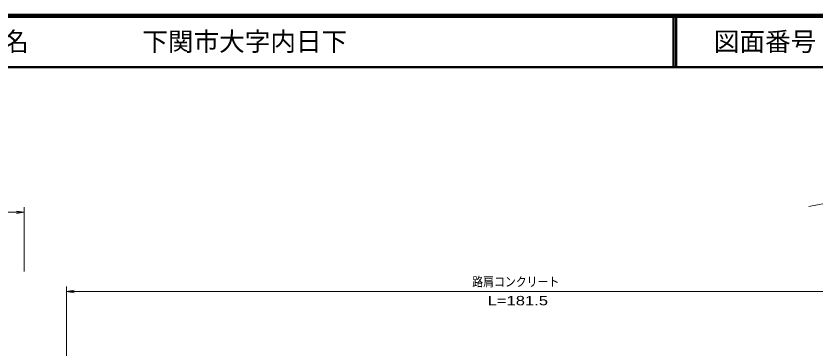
# Model space of a CAD drawing. Units: millimetres, scale not verified. Extents: x 40000 to 680000, y 20000 to 380000.
# Drawn here: x 380354 to 536374, y 315074 to 380000 of the extents above; entities that cross this region are included whole.
import ezdxf
from ezdxf.enums import TextEntityAlignment as Align

# ---------------------------------------------------------------- set-up
doc = ezdxf.new("R2010")
doc.units = ezdxf.units.MM
doc.header["$LTSCALE"] = 1000
for name, color, linetype, lineweight in [('M-BMK-SRVR', 3, 'Continuous', 13), ('M-STR-HTXT', 7, 'Continuous', 13), ('M-TTL', 2, 'Continuous', 140), ('M-TTL-LINE', 7, 'Continuous', 50)]:
    doc.layers.add(name, color=color, linetype=linetype, lineweight=lineweight)
doc.layers.add('M-TTL-TXT', color=7, linetype='Continuous')
doc.styles.add('ＭＳ ゴシック', font='')
doc.styles.add('ＭＳ Ｐゴシック', font='')
doc.styles.get('ＭＳ ゴシック').set_extended_font_data('MS Gothic')
doc.styles.get('ＭＳ Ｐゴシック').set_extended_font_data('MS PGothic')

# ---------------------------------------------------------------- blocks, each defined once
blk = doc.blocks.new('open_arrow')
at = {"color": 0, "linetype": 'Continuous', "lineweight": -2}
blk.add_lwpolyline([(7.5, 1.25), (0, 0), (7.5, -1.25)], dxfattribs=at)

msp = doc.modelspace()

# ---------------------------------------------------------------- linework, layer by layer
at = {"layer": 'M-BMK-SRVR'}
msp.add_line((565983, 348858), (535159, 342754), dxfattribs=at)
at = {"layer": 'M-STR-HTXT'}
for p, q in [((381943, 330062), (381943, 342610)), ((278744, 341610), (381943, 341610)), ((390225, 292964), (390225, 327132)), ((390225, 326132), (567945, 326132))]:
    msp.add_line(p, q, dxfattribs=at)
at = {"layer": 'M-TTL'}
msp.add_line((680000, 380000), (40000, 380000), dxfattribs=at)
at = {"layer": 'M-TTL-LINE'}
for p, q in [((508747, 380000), (508747, 370000)), ((509247, 380000), (509247, 370000)), ((40000, 370000), (680000, 370000))]:
    msp.add_line(p, q, dxfattribs=at)

# ---------------------------------------------------------------- block references
at = {"layer": 'M-STR-HTXT', "xscale": 200, "yscale": 200, "rotation": 180}
msp.add_blockref('open_arrow', (381943, 341610), dxfattribs=at)
at = {"layer": 'M-STR-HTXT', "xscale": 200, "yscale": 200}
msp.add_blockref('open_arrow', (390225, 326132), dxfattribs=at)

# ---------------------------------------------------------------- texts
at = {"layer": 'M-STR-HTXT', "style": 'ＭＳ Ｐゴシック'}
for s, width, p in [('路肩コンクリート', 0.85, (477949, 326573)), ('L=181.5', 1.35, (478345, 322880))]:
    msp.add_text(s, height=1833, dxfattribs=dict(at, width=width)).set_placement(p, align=Align.BOTTOM_CENTER)
at = {"layer": 'M-TTL-TXT', "style": 'ＭＳ ゴシック'}
for s, p in [('地 名', (370380, 375000)), ('下関市大字内日下', (405024, 375000))]:
    msp.add_text(s, height=3666, dxfattribs=at).set_placement(p, align=Align.MIDDLE_LEFT)
msp.add_text('図面番号', height=3666, dxfattribs=at).set_placement((526622, 375000), align=Align.MIDDLE_CENTER)

doc.saveas('drawing.dxf')
